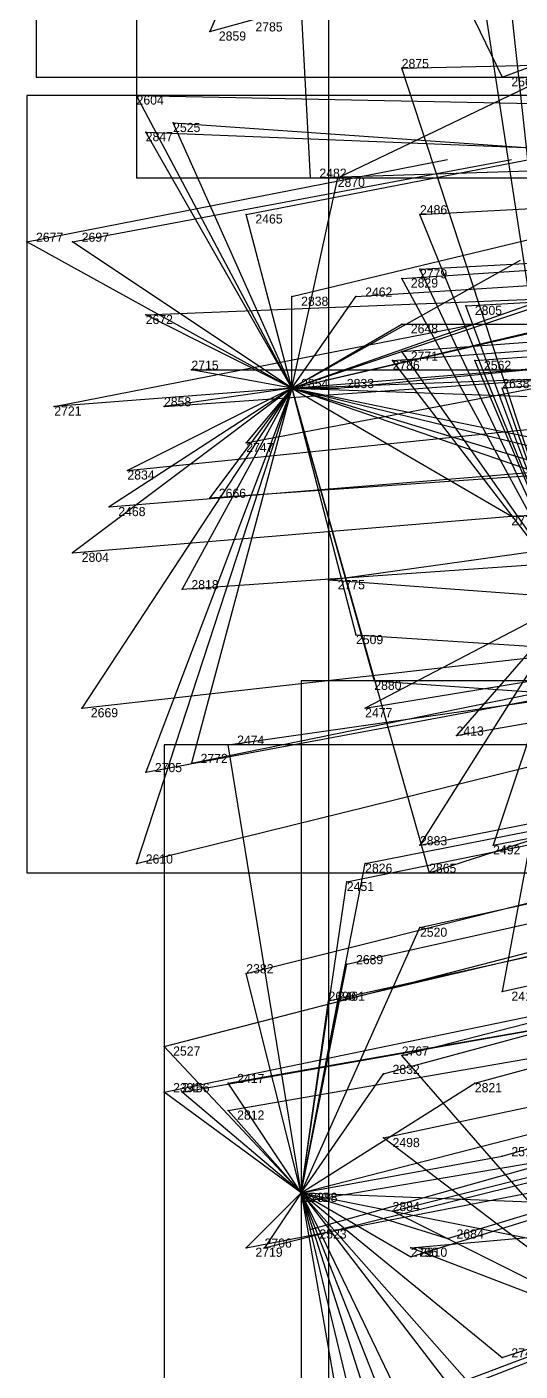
# Model space of a CAD drawing. Extents: x -0.5 to 0.59, y -0.5 to 0.59.
# Drawn here: x -0.499 to -0.445, y -0.1475 to -0.0005 of the extents above; entities that cross this region are included whole.
import ezdxf

# ---------------------------------------------------------------- set-up
doc = ezdxf.new("R2010")
doc.units = 0
for name, color, linetype in [('Clients', 3, 'CONTINUOUS'), ('Facilities', 3, 'CONTINUOUS'), ('Facilities_lines', 3, 'CONTINUOUS'), ('Min_max_boxes', 1, 'CONTINUOUS'), ('Normals', 1, 'CONTINUOUS'), ('Source_points', 5, 'CONTINUOUS'), ('Text', 3, 'CONTINUOUS')]:
    doc.layers.add(name, color=color, linetype=linetype)

msp = doc.modelspace()

# ---------------------------------------------------------------- linework, layer by layer
at = {"layer": 'Clients', "color": 5}
for p in [(-0.479, -0.001, -1.25), (-0.458, -0.005, -1.145), (-0.447, -0.006, -1.25), (-0.487, -0.008, -1.218), (-0.483, -0.011, -1.208), (-0.486, -0.012, -1.216), (-0.468, -0.017, -1.171), (-0.465, -0.017, -1.25), (-0.475, -0.021, -1.25), (-0.456, -0.021, -1.142), (-0.499, -0.024, -1.248), (-0.494, -0.024, -1.236), (-0.456, -0.027, -1.143), (-0.458, -0.028, -1.147), (-0.47, -0.03, -1.25), (-0.463, -0.03, -1.159), (-0.486, -0.032, -1.218), (-0.451, -0.031, -1.13), (-0.458, -0.033, -1.25), (-0.458, -0.036, -1.148), (-0.481, -0.038, -1.207), (-0.459, -0.037, -1.151), (-0.45, -0.037, -1.128), (-0.465, -0.04, -1.166), (-0.447, -0.04, -1.123), (-0.496, -0.042, -1.245), (-0.484, -0.042, -1.216), (-0.475, -0.046, -1.25), (-0.488, -0.049, -1.227), (-0.479, -0.052, -1.204), (-0.49, -0.053, -1.232), (-0.446, -0.054, -1.25), (-0.494, -0.058, -1.243), (-0.466, -0.061, -1.174), (-0.482, -0.062, -1.214), (-0.463, -0.067, -1.25), (-0.461, -0.072, -1.25), (-0.493, -0.075, -1.246), (-0.462, -0.075, -1.171), (-0.477, -0.079, -1.208), (-0.452, -0.078, -1.147), (-0.486, -0.082, -1.25), (-0.481, -0.081, -1.25), (-0.456, -0.09, -1.163), (-0.448, -0.09, -1.143), (-0.487, -0.092, -1.239), (-0.462, -0.092, -1.178), (-0.464, -0.094, -1.184), (-0.455, -0.093, -1.25), (-0.456, -0.099, -1.167), (-0.475, -0.104, -1.216), (-0.464, -0.103, -1.187), (-0.466, -0.107, -1.195), (-0.465, -0.107, -1.193), (-0.447, -0.106, -1.147), (-0.484, -0.112, -1.242), (-0.458, -0.113, -1.25), (-0.477, -0.116, -1.25), (-0.46, -0.115, -1.184), (-0.45, -0.116, -1.162), (-0.484, -0.117, -1.25), (-0.482, -0.117, -1.241), (-0.477, -0.119, -1.229), (-0.46, -0.122, -1.25), (-0.447, -0.124, -1.159), (-0.469, -0.129, -1.25), (-0.459, -0.13, -1.25), (-0.468, -0.132, -1.215), (-0.453, -0.133, -1.179), (-0.475, -0.134, -1.233), (-0.473, -0.134, -1.229), (-0.457, -0.134, -1.25), (-0.457, -0.135, -1.191), (-0.447, -0.146, -1.175)]:
    msp.add_point(p, dxfattribs=at)
at = {"layer": 'Facilities', "color": 3}
for p in [(-0.47, -0.04, -1.25), (-0.469, -0.128, -1.214)]:
    msp.add_point(p, dxfattribs=at)
at = {"layer": 'Facilities_lines', "color": 3}
for p, q in [((-0.472, 0.057, -1.188), (-0.468, -0.017, -1.171)), ((-0.465, 0.031, -1.25), (-0.479, -0.001, -1.25)), ((-0.465, 0.031, -1.25), (-0.447, -0.006, -1.25)), ((-0.439, -0.063, -1.108), (-0.448, 0.02, -1.122)), ((-0.439, -0.063, -1.108), (-0.45, 0.009, -1.124)), ((-0.439, -0.063, -1.108), (-0.458, -0.005, -1.145)), ((-0.47, -0.04, -1.25), (-0.487, -0.008, -1.218)), ((-0.47, -0.04, -1.25), (-0.483, -0.011, -1.208)), ((-0.47, -0.04, -1.25), (-0.486, -0.012, -1.216)), ((-0.47, -0.04, -1.25), (-0.465, -0.017, -1.25)), ((-0.47, -0.04, -1.25), (-0.413, -0.02, -1.25)), ((-0.47, -0.04, -1.25), (-0.475, -0.021, -1.25)), ((-0.47, -0.04, -1.25), (-0.389, -0.021, -1.25)), ((-0.439, -0.063, -1.108), (-0.456, -0.021, -1.142)), ((-0.47, -0.04, -1.25), (-0.499, -0.024, -1.248)), ((-0.47, -0.04, -1.25), (-0.494, -0.024, -1.236)), ((-0.47, -0.04, -1.25), (-0.445, -0.026, -1.25)), ((-0.439, -0.063, -1.108), (-0.456, -0.027, -1.143)), ((-0.47, -0.04, -1.25), (-0.434, -0.028, -1.25)), ((-0.439, -0.063, -1.108), (-0.458, -0.028, -1.147)), ((-0.47, -0.04, -1.25), (-0.463, -0.03, -1.159)), ((-0.47, -0.04, -1.25), (-0.47, -0.03, -1.25)), ((-0.47, -0.04, -1.25), (-0.486, -0.032, -1.218)), ((-0.439, -0.063, -1.108), (-0.451, -0.031, -1.13)), ((-0.47, -0.04, -1.25), (-0.458, -0.033, -1.25)), ((-0.439, -0.063, -1.108), (-0.458, -0.036, -1.148)), ((-0.47, -0.04, -1.25), (-0.481, -0.038, -1.207)), ((-0.47, -0.04, -1.25), (-0.433, -0.037, -1.25)), ((-0.47, -0.04, -1.25), (-0.39, -0.037, -1.25)), ((-0.439, -0.063, -1.108), (-0.459, -0.037, -1.151)), ((-0.439, -0.063, -1.108), (-0.45, -0.037, -1.128)), ((-0.47, -0.04, -1.25), (-0.496, -0.042, -1.245)), ((-0.47, -0.04, -1.25), (-0.494, -0.058, -1.243)), ((-0.47, -0.04, -1.25), (-0.493, -0.075, -1.246)), ((-0.47, -0.04, -1.25), (-0.49, -0.053, -1.232)), ((-0.47, -0.04, -1.25), (-0.488, -0.049, -1.227)), ((-0.47, -0.04, -1.25), (-0.487, -0.092, -1.239)), ((-0.47, -0.04, -1.25), (-0.486, -0.082, -1.25)), ((-0.47, -0.04, -1.25), (-0.484, -0.042, -1.216)), ((-0.47, -0.04, -1.25), (-0.482, -0.062, -1.214)), ((-0.47, -0.04, -1.25), (-0.481, -0.081, -1.25)), ((-0.47, -0.04, -1.25), (-0.479, -0.052, -1.204)), ((-0.47, -0.04, -1.25), (-0.475, -0.046, -1.25)), ((-0.47, -0.04, -1.25), (-0.377, -0.072, -1.25)), ((-0.47, -0.04, -1.25), (-0.391, -0.064, -1.25)), ((-0.47, -0.04, -1.25), (-0.463, -0.067, -1.25)), ((-0.47, -0.04, -1.25), (-0.442, -0.041, -1.25)), ((-0.47, -0.04, -1.25), (-0.436, -0.047, -1.25)), ((-0.47, -0.04, -1.25), (-0.396, -0.058, -1.25)), ((-0.47, -0.04, -1.25), (-0.446, -0.054, -1.25)), ((-0.47, -0.04, -1.25), (-0.465, -0.04, -1.166)), ((-0.47, -0.04, -1.25), (-0.455, -0.093, -1.25)), ((-0.47, -0.04, -1.25), (-0.461, -0.072, -1.25)), ((-0.439, -0.063, -1.108), (-0.447, -0.04, -1.123)), ((-0.439, -0.063, -1.108), (-0.466, -0.061, -1.174)), ((-0.439, -0.063, -1.108), (-0.462, -0.075, -1.171)), ((-0.439, -0.063, -1.108), (-0.456, -0.09, -1.163)), ((-0.439, -0.063, -1.108), (-0.452, -0.078, -1.147)), ((-0.439, -0.063, -1.108), (-0.448, -0.09, -1.143)), ((-0.439, -0.063, -1.108), (-0.447, -0.106, -1.147)), ((-0.469, -0.128, -1.214), (-0.477, -0.079, -1.208)), ((-0.469, -0.128, -1.214), (-0.462, -0.092, -1.178)), ((-0.469, -0.128, -1.214), (-0.464, -0.094, -1.184)), ((-0.469, -0.128, -1.214), (-0.456, -0.099, -1.167)), ((-0.469, -0.128, -1.214), (-0.475, -0.104, -1.216)), ((-0.469, -0.128, -1.214), (-0.464, -0.103, -1.187)), ((-0.469, -0.128, -1.214), (-0.465, -0.107, -1.193)), ((-0.469, -0.128, -1.214), (-0.466, -0.107, -1.195)), ((-0.469, -0.128, -1.214), (-0.484, -0.112, -1.242)), ((-0.431, -0.144, -1.25), (-0.458, -0.113, -1.25)), ((-0.469, -0.128, -1.214), (-0.477, -0.116, -1.25)), ((-0.469, -0.128, -1.214), (-0.46, -0.115, -1.184)), ((-0.469, -0.128, -1.214), (-0.45, -0.116, -1.162)), ((-0.469, -0.128, -1.214), (-0.484, -0.117, -1.25)), ((-0.469, -0.128, -1.214), (-0.482, -0.117, -1.241)), ((-0.469, -0.128, -1.214), (-0.477, -0.119, -1.229)), ((-0.431, -0.144, -1.25), (-0.46, -0.122, -1.25)), ((-0.469, -0.128, -1.214), (-0.447, -0.124, -1.159)), ((-0.469, -0.128, -1.214), (-0.475, -0.134, -1.233)), ((-0.469, -0.128, -1.214), (-0.473, -0.134, -1.229)), ((-0.469, -0.128, -1.214), (-0.461, -0.153, -1.214)), ((-0.469, -0.128, -1.214), (-0.456, -0.155, -1.205)), ((-0.469, -0.128, -1.214), (-0.468, -0.132, -1.215)), ((-0.469, -0.128, -1.214), (-0.444, -0.129, -1.156)), ((-0.469, -0.128, -1.214), (-0.469, -0.129, -1.25)), ((-0.469, -0.128, -1.214), (-0.439, -0.134, -1.146)), ((-0.469, -0.128, -1.214), (-0.449, -0.154, -1.187)), ((-0.469, -0.128, -1.214), (-0.453, -0.133, -1.179)), ((-0.469, -0.128, -1.214), (-0.462, -0.168, -1.229)), ((-0.469, -0.128, -1.214), (-0.463, -0.153, -1.219)), ((-0.469, -0.128, -1.214), (-0.456, -0.161, -1.21)), ((-0.469, -0.128, -1.214), (-0.447, -0.146, -1.175)), ((-0.469, -0.128, -1.214), (-0.457, -0.135, -1.191)), ((-0.469, -0.128, -1.214), (-0.446, -0.154, -1.179)), ((-0.431, -0.144, -1.25), (-0.459, -0.13, -1.25)), ((-0.431, -0.144, -1.25), (-0.457, -0.134, -1.25))]:
    msp.add_line(p, q, dxfattribs=at)
at = {"layer": 'Min_max_boxes', "color": 1}
for p, q in [((-0.487, 0.102, -1.226), (-0.487, -0.017, -1.226)), ((-0.487, 0.102, -1.122), (-0.487, -0.017, -1.122)), ((-0.498, 0.083, -1.25), (-0.498, -0.006, -1.25)), ((-0.498, 0.083, -1.223), (-0.498, -0.006, -1.223)), ((-0.466, 0.027, -1.174), (-0.466, -0.153, -1.174)), ((-0.466, 0.027, -1.052), (-0.466, -0.153, -1.052)), ((-0.498, -0.006, -1.25), (-0.351, -0.006, -1.25)), ((-0.498, -0.006, -1.223), (-0.351, -0.006, -1.223)), ((-0.498, -0.006, -1.25), (-0.498, -0.006, -1.223)), ((-0.377, -0.008, -1.25), (-0.499, -0.008, -1.25)), ((-0.499, -0.008, -1.25), (-0.499, -0.093, -1.25)), ((-0.377, -0.008, -1.159), (-0.499, -0.008, -1.159)), ((-0.499, -0.008, -1.159), (-0.499, -0.093, -1.159)), ((-0.499, -0.008, -1.25), (-0.499, -0.008, -1.159)), ((-0.487, -0.017, -1.226), (-0.444, -0.017, -1.226)), ((-0.487, -0.017, -1.122), (-0.444, -0.017, -1.122)), ((-0.487, -0.017, -1.226), (-0.487, -0.017, -1.122)), ((-0.328, -0.072, -1.25), (-0.469, -0.072, -1.25)), ((-0.469, -0.072, -1.25), (-0.469, -0.177, -1.25)), ((-0.328, -0.072, -1.145), (-0.469, -0.072, -1.145)), ((-0.469, -0.072, -1.145), (-0.469, -0.177, -1.145)), ((-0.469, -0.072, -1.25), (-0.469, -0.072, -1.145)), ((-0.439, -0.079, -1.25), (-0.484, -0.079, -1.25)), ((-0.484, -0.079, -1.25), (-0.484, -0.168, -1.25)), ((-0.439, -0.079, -1.146), (-0.484, -0.079, -1.146)), ((-0.484, -0.079, -1.146), (-0.484, -0.168, -1.146)), ((-0.484, -0.079, -1.25), (-0.484, -0.079, -1.146)), ((-0.499, -0.093, -1.25), (-0.377, -0.093, -1.25)), ((-0.499, -0.093, -1.159), (-0.377, -0.093, -1.159)), ((-0.499, -0.093, -1.25), (-0.499, -0.093, -1.159))]:
    msp.add_line(p, q, dxfattribs=at)
at = {"layer": 'Normals', "color": 1}
for p, q in [((-0.479, -0.001, -1.25), (-0.45, 0.007, -1.155)), ((-0.447, -0.006, -1.25), (-0.431, 0, -1.151)), ((-0.458, -0.005, -1.145), (-0.365, -0.003, -1.183)), ((-0.465, -0.017, -1.25), (-0.44, -0.005, -1.154)), ((-0.487, -0.008, -1.218), (-0.388, -0.01, -1.204)), ((-0.483, -0.011, -1.208), (-0.383, -0.018, -1.208)), ((-0.486, -0.012, -1.216), (-0.387, -0.016, -1.206)), ((-0.475, -0.021, -1.25), (-0.439, -0.014, -1.157)), ((-0.468, -0.017, -1.171), (-0.375, -0.014, -1.208)), ((-0.499, -0.024, -1.248), (-0.453, -0.015, -1.159)), ((-0.494, -0.024, -1.236), (-0.446, -0.015, -1.149)), ((-0.456, -0.021, -1.142), (-0.363, -0.016, -1.179)), ((-0.458, -0.028, -1.147), (-0.365, -0.022, -1.184)), ((-0.456, -0.027, -1.143), (-0.364, -0.022, -1.18)), ((-0.47, -0.03, -1.25), (-0.441, -0.023, -1.155)), ((-0.463, -0.03, -1.159), (-0.37, -0.024, -1.196)), ((-0.451, -0.031, -1.13), (-0.358, -0.026, -1.166)), ((-0.486, -0.032, -1.218), (-0.387, -0.028, -1.209)), ((-0.458, -0.036, -1.148), (-0.365, -0.029, -1.185)), ((-0.459, -0.037, -1.151), (-0.367, -0.03, -1.189)), ((-0.45, -0.037, -1.128), (-0.357, -0.03, -1.164)), ((-0.47, -0.04, -1.25), (-0.431, -0.031, -1.158)), ((-0.465, -0.04, -1.166), (-0.372, -0.031, -1.203)), ((-0.447, -0.04, -1.123), (-0.355, -0.032, -1.16)), ((-0.496, -0.042, -1.245), (-0.45, -0.033, -1.157)), ((-0.458, -0.033, -1.25), (-0.425, -0.033, -1.155)), ((-0.484, -0.042, -1.216), (-0.385, -0.035, -1.215)), ((-0.481, -0.038, -1.207), (-0.381, -0.038, -1.212)), ((-0.475, -0.046, -1.25), (-0.433, -0.038, -1.16)), ((-0.488, -0.049, -1.227), (-0.39, -0.039, -1.21)), ((-0.479, -0.052, -1.204), (-0.379, -0.045, -1.212)), ((-0.49, -0.053, -1.232), (-0.405, -0.046, -1.179)), ((-0.466, -0.061, -1.174), (-0.373, -0.048, -1.211)), ((-0.494, -0.058, -1.243), (-0.446, -0.054, -1.156)), ((-0.446, -0.054, -1.25), (-0.425, -0.053, -1.152)), ((-0.482, -0.062, -1.214), (-0.382, -0.055, -1.215)), ((-0.462, -0.075, -1.171), (-0.371, -0.06, -1.208)), ((-0.452, -0.078, -1.147), (-0.361, -0.062, -1.184)), ((-0.477, -0.079, -1.208), (-0.379, -0.065, -1.22)), ((-0.493, -0.075, -1.246), (-0.422, -0.067, -1.175)), ((-0.463, -0.067, -1.25), (-0.432, -0.069, -1.155)), ((-0.487, -0.092, -1.239), (-0.398, -0.07, -1.198)), ((-0.481, -0.081, -1.25), (-0.427, -0.07, -1.166)), ((-0.486, -0.082, -1.25), (-0.427, -0.071, -1.169)), ((-0.461, -0.072, -1.25), (-0.433, -0.074, -1.154)), ((-0.456, -0.09, -1.163), (-0.365, -0.072, -1.2)), ((-0.448, -0.09, -1.143), (-0.357, -0.072, -1.18)), ((-0.462, -0.092, -1.178), (-0.371, -0.074, -1.215)), ((-0.464, -0.094, -1.184), (-0.371, -0.075, -1.216)), ((-0.456, -0.099, -1.167), (-0.366, -0.079, -1.205)), ((-0.475, -0.104, -1.216), (-0.379, -0.08, -1.227)), ((-0.464, -0.103, -1.187), (-0.37, -0.082, -1.217)), ((-0.465, -0.107, -1.193), (-0.371, -0.085, -1.22)), ((-0.455, -0.093, -1.25), (-0.427, -0.084, -1.154)), ((-0.447, -0.106, -1.147), (-0.356, -0.085, -1.185)), ((-0.466, -0.107, -1.195), (-0.371, -0.086, -1.219)), ((-0.484, -0.112, -1.242), (-0.391, -0.088, -1.216)), ((-0.46, -0.115, -1.184), (-0.368, -0.09, -1.215)), ((-0.45, -0.116, -1.162), (-0.361, -0.092, -1.199)), ((-0.447, -0.124, -1.159), (-0.358, -0.098, -1.196)), ((-0.484, -0.117, -1.25), (-0.407, -0.101, -1.188)), ((-0.482, -0.117, -1.241), (-0.386, -0.1, -1.217)), ((-0.477, -0.119, -1.229), (-0.379, -0.102, -1.223)), ((-0.469, -0.128, -1.214), (-0.372, -0.103, -1.225)), ((-0.458, -0.113, -1.25), (-0.423, -0.104, -1.157)), ((-0.477, -0.116, -1.25), (-0.414, -0.105, -1.173)), ((-0.468, -0.132, -1.215), (-0.372, -0.105, -1.228)), ((-0.457, -0.135, -1.191), (-0.364, -0.106, -1.216)), ((-0.453, -0.133, -1.179), (-0.364, -0.106, -1.217)), ((-0.473, -0.134, -1.229), (-0.376, -0.11, -1.232)), ((-0.475, -0.134, -1.233), (-0.377, -0.115, -1.23)), ((-0.46, -0.122, -1.25), (-0.427, -0.115, -1.156)), ((-0.461, -0.153, -1.214), (-0.368, -0.117, -1.228)), ((-0.447, -0.146, -1.175), (-0.359, -0.117, -1.212)), ((-0.469, -0.129, -1.25), (-0.41, -0.119, -1.17)), ((-0.463, -0.153, -1.219), (-0.37, -0.118, -1.233)), ((-0.459, -0.13, -1.25), (-0.431, -0.123, -1.154)), ((-0.457, -0.134, -1.25), (-0.423, -0.131, -1.156))]:
    msp.add_line(p, q, dxfattribs=at)
at = {"layer": 'Source_points', "color": 5}
for p in [(-0.479, -0.001, -1.25), (-0.458, -0.005, -1.145), (-0.447, -0.006, -1.25), (-0.487, -0.008, -1.218), (-0.483, -0.011, -1.208), (-0.486, -0.012, -1.216), (-0.468, -0.017, -1.171), (-0.465, -0.017, -1.25), (-0.475, -0.021, -1.25), (-0.456, -0.021, -1.142), (-0.499, -0.024, -1.248), (-0.494, -0.024, -1.236), (-0.456, -0.027, -1.143), (-0.458, -0.028, -1.147), (-0.47, -0.03, -1.25), (-0.463, -0.03, -1.159), (-0.486, -0.032, -1.218), (-0.451, -0.031, -1.13), (-0.458, -0.033, -1.25), (-0.458, -0.036, -1.148), (-0.481, -0.038, -1.207), (-0.459, -0.037, -1.151), (-0.45, -0.037, -1.128), (-0.47, -0.04, -1.25), (-0.465, -0.04, -1.166), (-0.447, -0.04, -1.123), (-0.496, -0.042, -1.245), (-0.484, -0.042, -1.216), (-0.475, -0.046, -1.25), (-0.488, -0.049, -1.227), (-0.479, -0.052, -1.204), (-0.49, -0.053, -1.232), (-0.446, -0.054, -1.25), (-0.494, -0.058, -1.243), (-0.466, -0.061, -1.174), (-0.482, -0.062, -1.214), (-0.463, -0.067, -1.25), (-0.461, -0.072, -1.25), (-0.493, -0.075, -1.246), (-0.462, -0.075, -1.171), (-0.477, -0.079, -1.208), (-0.452, -0.078, -1.147), (-0.486, -0.082, -1.25), (-0.481, -0.081, -1.25), (-0.456, -0.09, -1.163), (-0.448, -0.09, -1.143), (-0.487, -0.092, -1.239), (-0.462, -0.092, -1.178), (-0.464, -0.094, -1.184), (-0.455, -0.093, -1.25), (-0.456, -0.099, -1.167), (-0.475, -0.104, -1.216), (-0.464, -0.103, -1.187), (-0.466, -0.107, -1.195), (-0.465, -0.107, -1.193), (-0.447, -0.106, -1.147), (-0.484, -0.112, -1.242), (-0.458, -0.113, -1.25), (-0.477, -0.116, -1.25), (-0.46, -0.115, -1.184), (-0.45, -0.116, -1.162), (-0.484, -0.117, -1.25), (-0.482, -0.117, -1.241), (-0.477, -0.119, -1.229), (-0.46, -0.122, -1.25), (-0.447, -0.124, -1.159), (-0.469, -0.128, -1.214), (-0.469, -0.129, -1.25), (-0.459, -0.13, -1.25), (-0.468, -0.132, -1.215), (-0.453, -0.133, -1.179), (-0.475, -0.134, -1.233), (-0.473, -0.134, -1.229), (-0.457, -0.134, -1.25), (-0.457, -0.135, -1.191), (-0.447, -0.146, -1.175)]:
    msp.add_point(p, dxfattribs=at)

# ---------------------------------------------------------------- texts
at = {"layer": 'Text', "color": 3}
for s, p in [('2785', (-0.474, -0.001, -1.25)), ('2859', (-0.478, -0.002, -1.25)), ('2875', (-0.458, -0.005, -1.145)), ('2561', (-0.446, -0.007, -1.25)), ('2604', (-0.487, -0.009, -1.218)), ('2525', (-0.483, -0.012, -1.208)), ('2847', (-0.486, -0.013, -1.216)), ('2482', (-0.467, -0.017, -1.171)), ('2870', (-0.465, -0.018, -1.25)), ('2486', (-0.456, -0.021, -1.142)), ('2465', (-0.474, -0.022, -1.25)), ('2677', (-0.498, -0.024, -1.248)), ('2697', (-0.493, -0.024, -1.236)), ('2779', (-0.456, -0.028, -1.143)), ('2462', (-0.462, -0.03, -1.159)), ('2829', (-0.457, -0.029, -1.147)), ('2838', (-0.469, -0.031, -1.25)), ('2672', (-0.486, -0.033, -1.218)), ('2805', (-0.45, -0.032, -1.13)), ('2648', (-0.457, -0.034, -1.25)), ('2771', (-0.457, -0.037, -1.148)), ('2715', (-0.481, -0.038, -1.207)), ('2786', (-0.459, -0.038, -1.151)), ('2562', (-0.449, -0.038, -1.128)), ('2854', (-0.469, -0.04, -1.25)), ('2833', (-0.464, -0.04, -1.166)), ('2638', (-0.447, -0.04, -1.123)), ('2858', (-0.484, -0.042, -1.216)), ('2721', (-0.496, -0.043, -1.245)), ('2747', (-0.475, -0.047, -1.25)), ('2834', (-0.488, -0.05, -1.227)), ('2666', (-0.478, -0.052, -1.204)), ('2468', (-0.489, -0.054, -1.232)), ('2778', (-0.446, -0.055, -1.25)), ('2804', (-0.493, -0.059, -1.243)), ('2818', (-0.481, -0.062, -1.214)), ('2775', (-0.465, -0.062, -1.174)), ('2509', (-0.463, -0.068, -1.25)), ('2880', (-0.461, -0.073, -1.25)), ('2669', (-0.492, -0.076, -1.246)), ('2477', (-0.462, -0.076, -1.171)), ('2413', (-0.452, -0.078, -1.147)), ('2474', (-0.476, -0.079, -1.208)), ('2772', (-0.48, -0.081, -1.25)), ('2705', (-0.485, -0.082, -1.25)), ('2883', (-0.456, -0.09, -1.163)), ('2610', (-0.486, -0.092, -1.239)), ('2492', (-0.448, -0.091, -1.143)), ('2826', (-0.462, -0.093, -1.178)), ('2865', (-0.455, -0.093, -1.25)), ('2451', (-0.464, -0.095, -1.184)), ('2520', (-0.456, -0.1, -1.167)), ('2689', (-0.463, -0.103, -1.187)), ('2382', (-0.475, -0.104, -1.216)), ('2698', (-0.466, -0.107, -1.195)), ('2461', (-0.465, -0.107, -1.193)), ('2410', (-0.446, -0.107, -1.147)), ('2527', (-0.483, -0.113, -1.242)), ('2767', (-0.458, -0.113, -1.25)), ('2832', (-0.459, -0.115, -1.184)), ('2391', (-0.483, -0.117, -1.25)), ('2456', (-0.482, -0.117, -1.241)), ('2417', (-0.476, -0.116, -1.25)), ('2821', (-0.45, -0.117, -1.162)), ('2812', (-0.476, -0.12, -1.229)), ('2498', (-0.459, -0.123, -1.25)), ('2513', (-0.446, -0.124, -1.159)), ('2549', (-0.469, -0.129, -1.25)), ('2388', (-0.468, -0.129, -1.214)), ('2884', (-0.459, -0.13, -1.25)), ('2523', (-0.467, -0.133, -1.215)), ('2684', (-0.452, -0.133, -1.179)), ('2706', (-0.473, -0.134, -1.229)), ('2719', (-0.474, -0.135, -1.233)), ('2796', (-0.457, -0.135, -1.191)), ('2810', (-0.456, -0.135, -1.25)), ('2748', (-0.446, -0.146, -1.175))]:
    msp.add_text(s, height=0.001, dxfattribs=at).set_placement(p)

doc.saveas('drawing.dxf')
